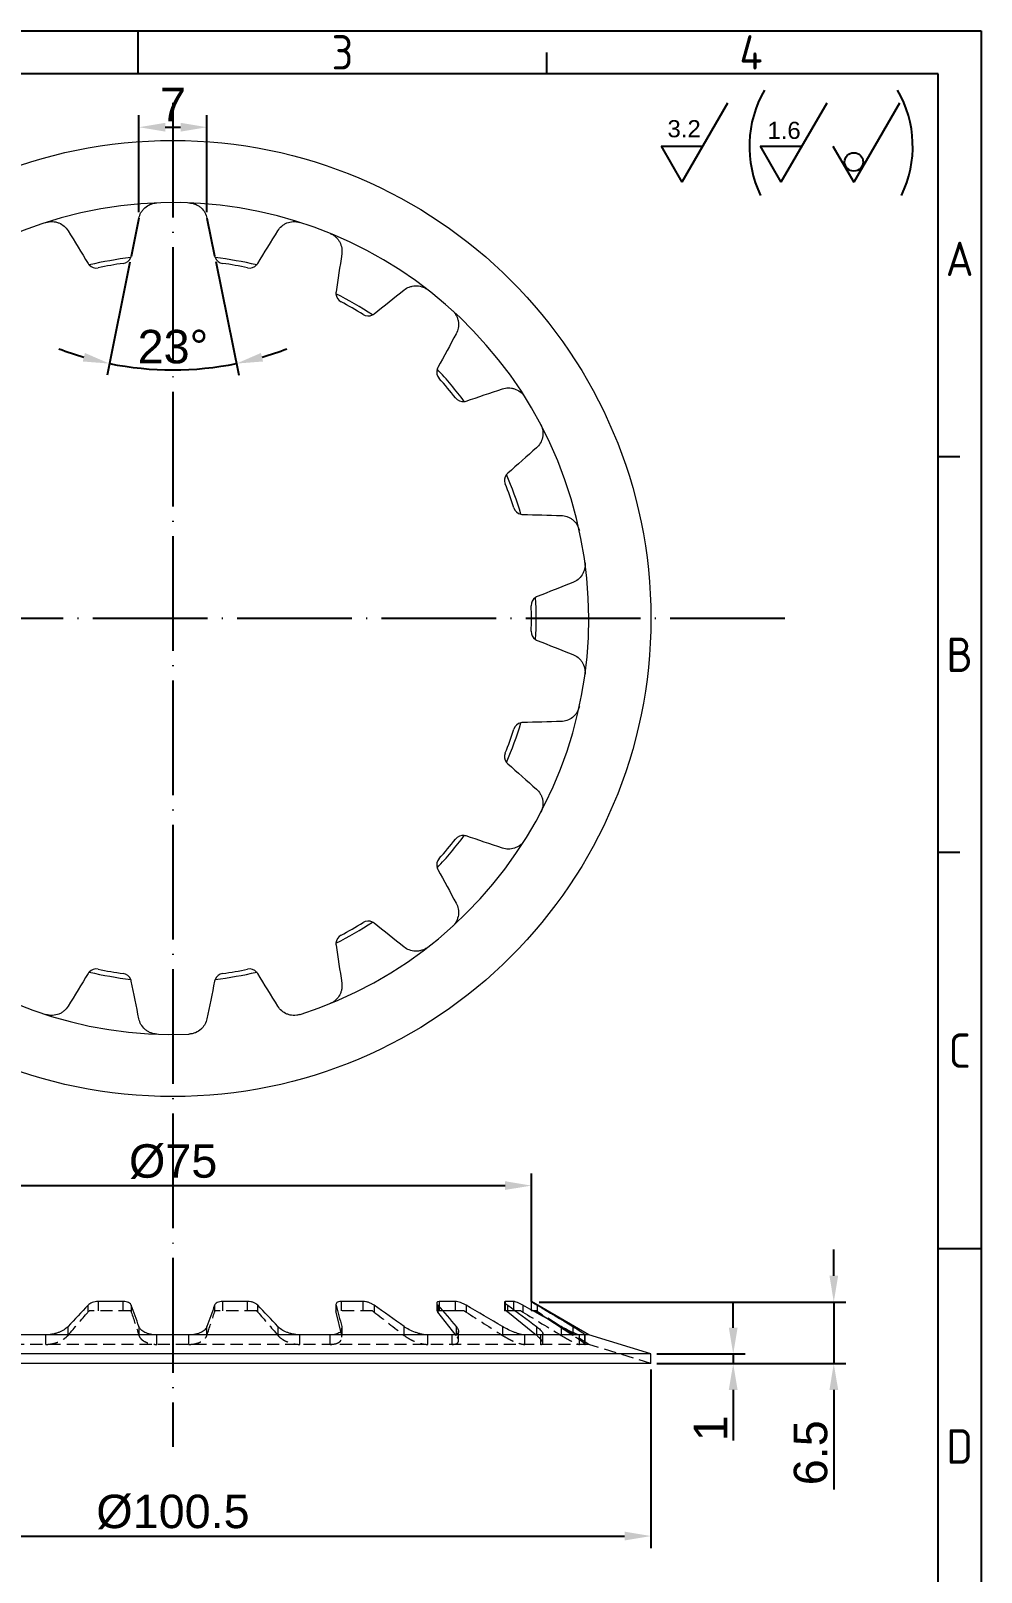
# Model space of a CAD drawing. Header units: millimetres. Extents: x 4510 to 4691, y 1198 to 1451.
# Drawn here: x 4591.9 to 4691.3, y 1289.6 to 1450.8 of the extents above; entities that cross this region are included whole.
import ezdxf
from ezdxf.enums import TextEntityAlignment as Align

# ---------------------------------------------------------------- set-up
doc = ezdxf.new("R2010")
doc.units = ezdxf.units.MM
doc.linetypes.add('ACAD_ISO04W100', pattern=[30, 24, -3, 0, -3])
doc.linetypes.add('HIDDEN', pattern=[1.905, 1.27, -0.635])
doc.layers.add('AM_4', color=1, linetype='ACAD_ISO04W100', lineweight=25)
doc.layers.add('AM_5', color=3, linetype='Continuous', lineweight=25)
doc.styles.add('ACISOTS', font='isocp.shx', dxfattribs={"height": 1})
doc.styles.get("Standard").update_dxf_attribs({"font": 'arial.ttf'})
doc.dimstyles.new('ISO-25', dxfattribs={"dimtxt": 3.5, "dimasz": 2.75, "dimexe": 1.25, "dimexo": 0.625, "dimtad": 1, "dimtxsty": 'Standard', "dimcen": 2.5, "dimadec": 0, "dimazin": 0, "dimtfac": 1, "dimtmove": 0, "dimatfit": 3, "dimfxl": 1, "dimarcsym": 0})

# ---------------------------------------------------------------- blocks, each defined once
blk = doc.blocks.new('*D34')
at = {"layer": 'AM_5', "color": 0, "lineweight": -2, "ltscale": 0.25, "transparency": 16777216}
for p, q in [((4556.78, 1310.8), (4556.78, 1292.13)), ((4656.78, 1310.8), (4656.78, 1292.13)), ((4559.53, 1293.38), (4654.03, 1293.38))]:
    blk.add_line(p, q, dxfattribs=at)
at = {"layer": 'AM_5', "color": 0, "ltscale": 0.25, "transparency": 16777216}
for points in [[(4559.53, 1293.84), (4559.53, 1292.92), (4556.78, 1293.38)], [(4654.03, 1293.84), (4654.03, 1292.92), (4656.78, 1293.38)]]:
    blk.add_solid(points, dxfattribs=at)
at = {"layer": 'Defpoints', "color": 0, "ltscale": 0.25, "transparency": 16777216}
for p in [(4556.78, 1311.42), (4656.78, 1311.42), (4656.78, 1293.38)]:
    blk.add_point(p, dxfattribs=at)
at = {"layer": 'AM_5', "color": 0, "ltscale": 0.25, "transparency": 16777216, "insert": (4606.78, 1295.89), "char_height": 3.5, "attachment_point": 5}
blk.add_mtext('%%c100.5', dxfattribs=at)
blk = doc.blocks.new('*D35')
at = {"layer": 'AM_5', "color": 0, "lineweight": -2, "ltscale": 0.25, "transparency": 16777216}
for p, q in [((4569.33, 1317.92), (4569.33, 1331.28)), ((4572.08, 1330.03), (4641.53, 1330.03)), ((4644.28, 1317.92), (4644.28, 1331.28))]:
    blk.add_line(p, q, dxfattribs=at)
at = {"layer": 'AM_5', "color": 0, "ltscale": 0.25, "transparency": 16777216}
for points in [[(4572.08, 1330.49), (4572.08, 1329.58), (4569.33, 1330.03)], [(4641.53, 1330.49), (4641.53, 1329.58), (4644.28, 1330.03)]]:
    blk.add_solid(points, dxfattribs=at)
at = {"layer": 'Defpoints', "color": 0, "ltscale": 0.25, "transparency": 16777216}
for p in [(4644.28, 1330.03), (4569.33, 1317.3), (4644.28, 1317.3)]:
    blk.add_point(p, dxfattribs=at)
at = {"layer": 'AM_5', "color": 0, "ltscale": 0.25, "transparency": 16777216, "insert": (4606.8, 1332.54), "char_height": 3.5, "attachment_point": 5}
blk.add_mtext('%%c75', dxfattribs=at)
blk = doc.blocks.new('*D36')
at = {"layer": 'AM_5', "color": 0, "lineweight": -2, "ltscale": 0.25, "transparency": 16777216}
for p, q in [((4665.39, 1315.17), (4665.39, 1317.92)), ((4657.4, 1312.42), (4666.64, 1312.42)), ((4665.39, 1312.42), (4665.39, 1311.42)), ((4657.4, 1311.42), (4666.64, 1311.42)), ((4665.39, 1308.67), (4665.39, 1303.38))]:
    blk.add_line(p, q, dxfattribs=at)
at = {"layer": 'AM_5', "color": 0, "ltscale": 0.25, "transparency": 16777216}
for points in [[(4664.93, 1315.17), (4665.85, 1315.17), (4665.39, 1312.42)], [(4664.93, 1308.67), (4665.85, 1308.67), (4665.39, 1311.42)]]:
    blk.add_solid(points, dxfattribs=at)
at = {"layer": 'Defpoints', "color": 0, "ltscale": 0.25, "transparency": 16777216}
for p in [(4656.78, 1312.42), (4656.78, 1311.42), (4665.39, 1311.42)]:
    blk.add_point(p, dxfattribs=at)
at = {"layer": 'AM_5', "color": 0, "ltscale": 0.25, "transparency": 16777216, "insert": (4663.01, 1304.65), "char_height": 3.5, "attachment_point": 5, "rotation": 90}
blk.add_mtext('1', dxfattribs=at)
blk = doc.blocks.new('*D37')
at = {"layer": 'AM_5', "color": 0, "lineweight": -2, "ltscale": 0.25, "transparency": 16777216}
for p, q in [((4675.91, 1320.6), (4675.91, 1323.35)), ((4645.08, 1317.85), (4677.16, 1317.85)), ((4675.91, 1317.85), (4675.91, 1311.42)), ((4658.03, 1311.42), (4677.16, 1311.42)), ((4675.91, 1308.67), (4675.91, 1298.26))]:
    blk.add_line(p, q, dxfattribs=at)
at = {"layer": 'AM_5', "color": 0, "ltscale": 0.25, "transparency": 16777216}
for points in [[(4675.46, 1320.6), (4676.37, 1320.6), (4675.91, 1317.85)], [(4675.46, 1308.67), (4676.37, 1308.67), (4675.91, 1311.42)]]:
    blk.add_solid(points, dxfattribs=at)
at = {"layer": 'Defpoints', "color": 0, "ltscale": 0.25, "transparency": 16777216}
for p in [(4644.45, 1317.85), (4657.4, 1311.42), (4675.91, 1311.42)]:
    blk.add_point(p, dxfattribs=at)
at = {"layer": 'AM_5', "color": 0, "ltscale": 0.25, "transparency": 16777216, "insert": (4673.5, 1302.09), "char_height": 3.5, "attachment_point": 5, "rotation": 90}
blk.add_mtext('6.5', dxfattribs=at)
blk = doc.blocks.new('*D39')
at = {"layer": 'AM_5', "color": 0, "lineweight": -2, "ltscale": 0.25, "transparency": 16777216}
for p, q in [((4611.26, 1426.66), (4613.67, 1414.78)), ((4602.28, 1426.59), (4599.88, 1414.78))]:
    blk.add_line(p, q, dxfattribs=at)
for start, end in [(249.0646, 253.7873), (286.2127, 290.9354), (258.5099, 281.4901)]:
    blk.add_arc((4606.78, 1448.71), 33.37, start, end, dxfattribs=at)
at = {"layer": 'AM_5', "color": 0, "ltscale": 0.25, "transparency": 16777216}
for points in [[(4597.57, 1417.11), (4597.35, 1416.22), (4600.13, 1416)], [(4616.2, 1416.22), (4615.98, 1417.11), (4613.42, 1416)]]:
    blk.add_solid(points, dxfattribs=at)
at = {"layer": 'Defpoints', "color": 0, "ltscale": 0.25, "transparency": 16777216}
for p in [(4603.22, 1431.21), (4610.33, 1431.21), (4602.4, 1427.21), (4611.13, 1427.27), (4604.55, 1415.41)]:
    blk.add_point(p, dxfattribs=at)
at = {"layer": 'AM_5', "color": 0, "ltscale": 0.25, "transparency": 16777216, "insert": (4606.78, 1417.75), "char_height": 3.5, "attachment_point": 5}
blk.add_mtext('23°', dxfattribs=at)
blk = doc.blocks.new('*D40')
at = {"layer": 'AM_5', "color": 0, "lineweight": -2, "ltscale": 0.25, "transparency": 16777216}
for p, q in [((4603.22, 1431.83), (4603.22, 1441.97)), ((4610.33, 1431.83), (4610.33, 1441.97)), ((4605.97, 1440.72), (4607.58, 1440.72))]:
    blk.add_line(p, q, dxfattribs=at)
at = {"layer": 'AM_5', "color": 0, "ltscale": 0.25, "transparency": 16777216}
for points in [[(4605.97, 1441.18), (4605.97, 1440.26), (4603.22, 1440.72)], [(4607.58, 1441.18), (4607.58, 1440.26), (4610.33, 1440.72)]]:
    blk.add_solid(points, dxfattribs=at)
at = {"layer": 'Defpoints', "color": 0, "ltscale": 0.25, "transparency": 16777216}
for p in [(4610.33, 1440.72), (4603.22, 1431.21), (4610.33, 1431.21)]:
    blk.add_point(p, dxfattribs=at)
at = {"layer": 'AM_5', "color": 0, "ltscale": 0.25, "transparency": 16777216, "insert": (4606.78, 1443.09), "char_height": 3.5, "attachment_point": 5}
blk.add_mtext('7', dxfattribs=at)

msp = doc.modelspace()

# ---------------------------------------------------------------- linework, layer by layer
at = {"color": 135, "lineweight": 25}
for p, q in [((4510.431, 1450.801), (4691.331, 1450.801)), ((4603.131, 1446.301), (4603.131, 1450.801)), ((4691.331, 1450.801), (4691.331, 1197.901)), ((4645.881, 1446.301), (4645.881, 1448.551)), ((4689.081, 1406.251), (4686.831, 1406.251)), ((4689.081, 1364.851), (4686.831, 1364.851)), ((4686.831, 1323.451), (4691.331, 1323.451))]:
    msp.add_line(p, q, dxfattribs=at)
for p, q in [((4686.831, 1446.301), (4527.531, 1446.301)), ((4686.831, 1202.401), (4686.831, 1446.301))]:
    msp.add_line(p, q)
at = {"ltscale": 0.25}
for p, q in [((4603.218, 1431.208), (4602.405, 1427.206)), ((4610.333, 1431.208), (4611.133, 1427.27))]:
    msp.add_line(p, q, dxfattribs=at)
at = {"color": 7, "linetype": 'HIDDEN', "lineweight": 0}
for p, q in [((4597.898, 1316.811), (4597.898, 1317.528)), ((4598.959, 1317.924), (4598.959, 1316.924)), ((4601.577, 1316.924), (4601.577, 1317.924)), ((4602.418, 1317.528), (4602.418, 1316.811)), ((4611.133, 1317.528), (4611.133, 1316.811)), ((4611.975, 1317.924), (4611.975, 1316.924)), ((4614.592, 1316.924), (4614.592, 1317.924)), ((4615.653, 1316.811), (4615.653, 1317.528)), ((4623.843, 1317.528), (4623.848, 1317.604)), ((4624.363, 1317.924), (4624.363, 1316.924)), ((4626.665, 1316.924), (4626.665, 1317.924)), ((4627.818, 1317.528), (4627.818, 1316.811)), ((4634.63, 1317.924), (4634.63, 1316.924)), ((4636.338, 1316.924), (4636.338, 1317.924)), ((4637.444, 1317.528), (4637.444, 1316.811)), ((4641.537, 1317.924), (4641.537, 1316.924)), ((4642.446, 1316.924), (4642.446, 1317.924)), ((4643.372, 1317.528), (4643.372, 1316.811)), ((4644.252, 1317.924), (4644.252, 1316.924)), ((4644.276, 1316.924), (4644.276, 1317.924)), ((4602.361, 1316.924), (4598.016, 1316.924)), ((4615.536, 1316.924), (4611.191, 1316.924)), ((4627.654, 1316.924), (4623.833, 1316.924)), ((4650.276, 1313.424), (4644.776, 1316.924)), ((4593.482, 1313.424), (4593.482, 1314.424)), ((4595.799, 1314.367), (4595.799, 1315.288)), ((4603.218, 1315.288), (4603.218, 1314.367)), ((4605.101, 1313.424), (4605.101, 1314.424)), ((4608.45, 1313.424), (4608.45, 1314.424)), ((4610.333, 1314.367), (4610.333, 1315.288)), ((4617.753, 1315.288), (4617.753, 1314.367)), ((4620.069, 1313.424), (4620.069, 1314.424)), ((4623.216, 1313.424), (4623.216, 1314.424)), ((4624.46, 1314.192), (4624.46, 1315.134)), ((4630.963, 1314.367), (4630.963, 1315.288)), ((4633.434, 1313.424), (4633.434, 1314.424)), ((4635.999, 1313.424), (4635.999, 1314.424)), ((4636.655, 1313.831), (4636.655, 1314.806)), ((4641.255, 1315.288), (4641.255, 1314.367)), ((4643.583, 1313.424), (4643.583, 1314.424)), ((4645.257, 1313.424), (4645.257, 1314.424)), ((4645.488, 1313.575), (4645.488, 1314.566)), ((4647.389, 1315.288), (4647.389, 1314.367)), ((4649.292, 1313.424), (4649.292, 1314.424)), ((4649.874, 1313.424), (4649.874, 1314.424)), ((4649.892, 1313.424), (4649.892, 1314.447)), ((4650.276, 1313.424), (4563.276, 1313.424)), ((4656.776, 1311.424), (4650.276, 1313.424))]:
    msp.add_line(p, q, dxfattribs=at)
at = {"color": 7, "linetype": 'Continuous', "lineweight": 15}
for p, q in [((4601.577, 1317.924), (4598.959, 1317.924)), ((4614.592, 1317.924), (4611.975, 1317.924)), ((4623.832, 1317.604), (4623.832, 1316.897)), ((4623.843, 1316.811), (4623.843, 1317.528)), ((4626.665, 1317.924), (4624.363, 1317.924)), ((4634.373, 1317.766), (4634.373, 1316.924)), ((4634.494, 1317.528), (4634.494, 1316.811)), ((4636.338, 1317.924), (4634.63, 1317.924)), ((4641.464, 1317.876), (4641.464, 1316.924)), ((4642.446, 1317.924), (4641.537, 1317.924)), ((4641.802, 1316.811), (4641.802, 1317.528)), ((4644.251, 1317.924), (4644.251, 1316.924)), ((4644.276, 1317.924), (4644.252, 1317.924)), ((4650.276, 1314.424), (4644.276, 1317.924)), ((4644.885, 1317.528), (4644.885, 1316.811)), ((4623.843, 1316.811), (4623.833, 1316.924)), ((4624.438, 1314.367), (4623.843, 1316.811)), ((4637.254, 1316.924), (4634.373, 1316.924)), ((4636.412, 1314.367), (4634.494, 1316.811)), ((4643.178, 1316.924), (4641.464, 1316.924)), ((4644.813, 1314.367), (4641.802, 1316.811)), ((4644.776, 1316.924), (4644.251, 1316.924)), ((4648.625, 1314.367), (4644.885, 1316.811)), ((4650.276, 1314.424), (4563.276, 1314.424)), ((4656.776, 1312.424), (4650.276, 1314.424)), ((4656.776, 1312.424), (4556.776, 1312.424)), ((4656.776, 1311.424), (4656.776, 1312.424)), ((4656.776, 1311.424), (4556.776, 1311.424))]:
    msp.add_line(p, q, dxfattribs=at)
at = {"color": 8, "linetype": 'Continuous', "lineweight": 15}
for p, q in [((4624.438, 1315.288), (4624.438, 1314.367)), ((4636.412, 1315.288), (4636.412, 1314.367)), ((4644.813, 1315.288), (4644.813, 1314.367)), ((4648.625, 1315.288), (4648.625, 1314.367))]:
    msp.add_line(p, q, dxfattribs=at)
at = {"color": 7, "linetype": 'Continuous', "lineweight": 15}
msp.add_circle((4606.776, 1389.341), 50, dxfattribs=at)
for centre, radius, start, end in [((4606.776, 1389.341), 43.5, 287.79436, 272.20564), ((4606.776, 1389.341), 38, 96.67191, 103.32809), ((4601.438, 1427.469), 1, 277.96921, 337.32268), ((4606.776, 1389.341), 38, 76.67191, 83.32809), ((4612.113, 1427.469), 1, 202.67732, 262.03079), ((4598.751, 1426.995), 1, 222.67732, 282.03079), ((4606.776, 1389.341), 37.5, 97.96921, 102.03079), ((4606.776, 1389.341), 37.5, 77.96921, 82.03079), ((4614.8, 1426.995), 1, 257.96921, 317.32268), ((4606.776, 1389.341), 38, 56.67191, 63.32809), ((4624.832, 1423.344), 1, 182.67732, 242.03079), ((4606.776, 1389.341), 37.5, 57.96921, 62.03079), ((4627.195, 1421.979), 1, 237.96921, 297.32268), ((4635.373, 1415.117), 1, 162.67732, 222.03079), ((4606.776, 1389.341), 38, 36.67191, 43.32809), ((4606.776, 1389.341), 37.5, 37.96921, 42.03079), ((4637.127, 1413.027), 1, 217.96921, 277.32268), ((4642.464, 1403.782), 1, 142.67732, 202.03079), ((4606.776, 1389.341), 38, 16.67191, 23.32809), ((4606.776, 1389.341), 37.5, 17.96921, 22.03079), ((4643.398, 1401.218), 1, 197.96921, 257.32268), ((4645.251, 1390.705), 1, 122.67732, 182.03079), ((4606.776, 1389.341), 38, 356.67191, 3.32809), ((4606.776, 1389.341), 37.5, 357.96921, 2.03079), ((4645.251, 1387.976), 1, 177.96921, 237.32268), ((4606.776, 1389.341), 38, 336.67191, 343.32809), ((4643.398, 1377.463), 1, 102.67732, 162.03079), ((4606.776, 1389.341), 37.5, 337.96921, 342.03079), ((4642.464, 1374.899), 1, 157.96921, 217.32268), ((4606.776, 1389.341), 38, 316.67191, 323.32809), ((4606.776, 1389.341), 37.5, 317.96921, 322.03079), ((4637.127, 1365.654), 1, 82.67732, 142.03079), ((4635.373, 1363.564), 1, 137.96921, 197.32268), ((4606.776, 1389.341), 38, 296.67191, 303.32809), ((4606.776, 1389.341), 37.5, 297.96921, 302.03079), ((4627.195, 1356.702), 1, 62.67732, 122.03079), ((4624.832, 1355.337), 1, 117.96921, 177.32268), ((4598.751, 1351.686), 1, 77.96921, 137.32268), ((4606.776, 1389.341), 37.5, 257.96921, 262.03079), ((4606.776, 1389.341), 37.5, 277.96921, 282.03079), ((4614.8, 1351.686), 1, 42.67732, 102.03079), ((4606.776, 1389.341), 38, 256.67191, 263.32809), ((4601.438, 1351.212), 1, 22.67732, 82.03079), ((4606.776, 1389.341), 38, 276.67191, 283.32809), ((4612.113, 1351.212), 1, 97.96921, 157.32268)]:
    msp.add_arc(centre, radius, start, end, dxfattribs=at)
for points, knots in [([(4603.218, 1431.208), (4603.259, 1431.409), (4603.33, 1431.602), (4603.485, 1431.879), (4603.545, 1431.968), (4603.678, 1432.137), (4603.752, 1432.216), (4603.997, 1432.438), (4604.193, 1432.566), (4604.516, 1432.701), (4604.63, 1432.737), (4604.862, 1432.788), (4604.981, 1432.804), (4605.101, 1432.808)], [0, 0, 0, 0, 0.25, 0.25, 0.375, 0.375, 0.5, 0.5, 0.75, 0.75, 0.875, 0.875, 1, 1, 1, 1]), ([(4608.45, 1432.808), (4608.57, 1432.804), (4608.688, 1432.788), (4608.918, 1432.738), (4609.032, 1432.702), (4609.248, 1432.612), (4609.349, 1432.559), (4609.542, 1432.437), (4609.632, 1432.367), (4609.879, 1432.144), (4610.014, 1431.972), (4610.22, 1431.605), (4610.292, 1431.409), (4610.333, 1431.208)], [0, 0, 0, 0, 0.125, 0.125, 0.25, 0.25, 0.375, 0.375, 0.5, 0.5, 0.75, 0.75, 1, 1, 1, 1]), ([(4593.482, 1430.76), (4593.597, 1430.796), (4593.712, 1430.822), (4593.946, 1430.853), (4594.066, 1430.858), (4594.299, 1430.848), (4594.413, 1430.833), (4594.635, 1430.784), (4594.744, 1430.75), (4595.052, 1430.624), (4595.238, 1430.508), (4595.557, 1430.234), (4595.692, 1430.075), (4595.799, 1429.9)], [0, 0, 0, 0, 0.125, 0.125, 0.25, 0.25, 0.375, 0.375, 0.5, 0.5, 0.75, 0.75, 1, 1, 1, 1]), ([(4617.753, 1429.9), (4617.86, 1430.075), (4617.992, 1430.232), (4618.232, 1430.439), (4618.319, 1430.503), (4618.502, 1430.615), (4618.599, 1430.665), (4618.905, 1430.79), (4619.132, 1430.842), (4619.482, 1430.858), (4619.602, 1430.854), (4619.838, 1430.822), (4619.954, 1430.796), (4620.069, 1430.76)], [0, 0, 0, 0, 0.25, 0.25, 0.375, 0.375, 0.5, 0.5, 0.75, 0.75, 0.875, 0.875, 1, 1, 1, 1]), ([(4623.216, 1429.614), (4623.327, 1429.569), (4623.432, 1429.514), (4623.632, 1429.388), (4623.726, 1429.315), (4623.898, 1429.157), (4623.976, 1429.072), (4624.115, 1428.891), (4624.176, 1428.795), (4624.331, 1428.502), (4624.4, 1428.293), (4624.467, 1427.878), (4624.468, 1427.669), (4624.438, 1427.467)], [0, 0, 0, 0, 0.125, 0.125, 0.25, 0.25, 0.375, 0.375, 0.5, 0.5, 0.75, 0.75, 1, 1, 1, 1]), ([(4630.963, 1423.7), (4631.123, 1423.827), (4631.301, 1423.93), (4631.597, 1424.042), (4631.701, 1424.072), (4631.912, 1424.115), (4632.019, 1424.129), (4632.35, 1424.142), (4632.582, 1424.113), (4632.916, 1424.009), (4633.027, 1423.963), (4633.238, 1423.853), (4633.338, 1423.789), (4633.434, 1423.715)], [0, 0, 0, 0, 0.25, 0.25, 0.375, 0.375, 0.5, 0.5, 0.75, 0.75, 0.875, 0.875, 1, 1, 1, 1]), ([(4635.999, 1421.563), (4636.088, 1421.482), (4636.168, 1421.394), (4636.312, 1421.207), (4636.376, 1421.107), (4636.484, 1420.899), (4636.527, 1420.793), (4636.596, 1420.576), (4636.621, 1420.465), (4636.666, 1420.136), (4636.659, 1419.916), (4636.581, 1419.503), (4636.51, 1419.307), (4636.412, 1419.127)], [0, 0, 0, 0, 0.125, 0.125, 0.25, 0.25, 0.375, 0.375, 0.5, 0.5, 0.75, 0.75, 1, 1, 1, 1]), ([(4641.255, 1413.355), (4641.45, 1413.42), (4641.652, 1413.455), (4641.969, 1413.46), (4642.077, 1413.453), (4642.29, 1413.421), (4642.395, 1413.397), (4642.71, 1413.296), (4642.918, 1413.19), (4643.197, 1412.978), (4643.285, 1412.897), (4643.446, 1412.721), (4643.518, 1412.627), (4643.583, 1412.524)], [0, 0, 0, 0, 0.25, 0.25, 0.375, 0.375, 0.5, 0.5, 0.75, 0.75, 0.875, 0.875, 1, 1, 1, 1]), ([(4645.257, 1409.625), (4645.313, 1409.518), (4645.359, 1409.409), (4645.43, 1409.184), (4645.456, 1409.067), (4645.486, 1408.835), (4645.491, 1408.721), (4645.481, 1408.493), (4645.466, 1408.38), (4645.396, 1408.055), (4645.314, 1407.851), (4645.1, 1407.49), (4644.966, 1407.33), (4644.813, 1407.194)], [0, 0, 0, 0, 0.125, 0.125, 0.25, 0.25, 0.375, 0.375, 0.5, 0.5, 0.75, 0.75, 1, 1, 1, 1]), ([(4647.389, 1400.114), (4647.595, 1400.109), (4647.797, 1400.072), (4648.096, 1399.968), (4648.195, 1399.925), (4648.384, 1399.822), (4648.475, 1399.763), (4648.736, 1399.561), (4648.896, 1399.39), (4649.084, 1399.095), (4649.14, 1398.989), (4649.231, 1398.769), (4649.267, 1398.655), (4649.292, 1398.537)], [0, 0, 0, 0, 0.25, 0.25, 0.375, 0.375, 0.5, 0.5, 0.75, 0.75, 0.875, 0.875, 1, 1, 1, 1]), ([(4649.874, 1395.24), (4649.89, 1395.121), (4649.895, 1395.002), (4649.885, 1394.766), (4649.87, 1394.648), (4649.819, 1394.42), (4649.784, 1394.311), (4649.697, 1394.1), (4649.645, 1393.999), (4649.468, 1393.717), (4649.321, 1393.554), (4648.996, 1393.288), (4648.815, 1393.183), (4648.625, 1393.108)], [0, 0, 0, 0, 0.125, 0.125, 0.25, 0.25, 0.375, 0.375, 0.5, 0.5, 0.75, 0.75, 1, 1, 1, 1]), ([(4648.625, 1385.573), (4648.816, 1385.498), (4648.994, 1385.395), (4649.239, 1385.195), (4649.317, 1385.12), (4649.46, 1384.959), (4649.525, 1384.873), (4649.701, 1384.593), (4649.792, 1384.378), (4649.869, 1384.037), (4649.885, 1383.917), (4649.895, 1383.68), (4649.89, 1383.561), (4649.874, 1383.441)], [0, 0, 0, 0, 0.25, 0.25, 0.375, 0.375, 0.5, 0.5, 0.75, 0.75, 0.875, 0.875, 1, 1, 1, 1]), ([(4649.292, 1380.144), (4649.267, 1380.026), (4649.231, 1379.913), (4649.141, 1379.695), (4649.086, 1379.589), (4648.96, 1379.392), (4648.89, 1379.301), (4648.736, 1379.133), (4648.652, 1379.056), (4648.39, 1378.852), (4648.196, 1378.748), (4647.8, 1378.61), (4647.594, 1378.573), (4647.389, 1378.567)], [0, 0, 0, 0, 0.125, 0.125, 0.25, 0.25, 0.375, 0.375, 0.5, 0.5, 0.75, 0.75, 1, 1, 1, 1]), ([(4644.813, 1371.487), (4644.966, 1371.351), (4645.098, 1371.194), (4645.26, 1370.922), (4645.308, 1370.825), (4645.387, 1370.625), (4645.419, 1370.521), (4645.489, 1370.198), (4645.501, 1369.965), (4645.456, 1369.618), (4645.431, 1369.5), (4645.359, 1369.274), (4645.313, 1369.163), (4645.257, 1369.057)], [0, 0, 0, 0, 0.25, 0.25, 0.375, 0.375, 0.5, 0.5, 0.75, 0.75, 0.875, 0.875, 1, 1, 1, 1]), ([(4643.583, 1366.157), (4643.518, 1366.055), (4643.446, 1365.961), (4643.287, 1365.787), (4643.199, 1365.706), (4643.014, 1365.564), (4642.917, 1365.502), (4642.715, 1365.397), (4642.609, 1365.353), (4642.293, 1365.251), (4642.076, 1365.22), (4641.656, 1365.225), (4641.45, 1365.261), (4641.255, 1365.326)], [0, 0, 0, 0, 0.125, 0.125, 0.25, 0.25, 0.375, 0.375, 0.5, 0.5, 0.75, 0.75, 1, 1, 1, 1]), ([(4636.412, 1359.555), (4636.51, 1359.374), (4636.58, 1359.181), (4636.639, 1358.87), (4636.651, 1358.762), (4636.657, 1358.548), (4636.652, 1358.439), (4636.607, 1358.112), (4636.539, 1357.888), (4636.378, 1357.577), (4636.314, 1357.476), (4636.169, 1357.287), (4636.088, 1357.2), (4635.999, 1357.118)], [0, 0, 0, 0, 0.25, 0.25, 0.375, 0.375, 0.5, 0.5, 0.75, 0.75, 0.875, 0.875, 1, 1, 1, 1]), ([(4633.434, 1354.966), (4633.338, 1354.892), (4633.238, 1354.829), (4633.029, 1354.719), (4632.919, 1354.674), (4632.696, 1354.604), (4632.584, 1354.579), (4632.358, 1354.549), (4632.244, 1354.544), (4631.912, 1354.556), (4631.697, 1354.602), (4631.304, 1354.75), (4631.123, 1354.854), (4630.963, 1354.982)], [0, 0, 0, 0, 0.125, 0.125, 0.25, 0.25, 0.375, 0.375, 0.5, 0.5, 0.75, 0.75, 1, 1, 1, 1]), ([(4624.438, 1351.214), (4624.468, 1351.012), (4624.468, 1350.806), (4624.417, 1350.494), (4624.391, 1350.388), (4624.323, 1350.184), (4624.281, 1350.085), (4624.127, 1349.792), (4623.986, 1349.606), (4623.729, 1349.368), (4623.634, 1349.295), (4623.433, 1349.167), (4623.327, 1349.112), (4623.216, 1349.067)], [0, 0, 0, 0, 0.25, 0.25, 0.375, 0.375, 0.5, 0.5, 0.75, 0.75, 0.875, 0.875, 1, 1, 1, 1]), ([(4595.799, 1348.781), (4595.691, 1348.606), (4595.559, 1348.449), (4595.319, 1348.242), (4595.232, 1348.178), (4595.049, 1348.066), (4594.952, 1348.017), (4594.646, 1347.891), (4594.419, 1347.839), (4594.069, 1347.823), (4593.949, 1347.828), (4593.713, 1347.859), (4593.597, 1347.885), (4593.482, 1347.922)], [0, 0, 0, 0, 0.25, 0.25, 0.375, 0.375, 0.5, 0.5, 0.75, 0.75, 0.875, 0.875, 1, 1, 1, 1]), ([(4620.069, 1347.922), (4619.955, 1347.885), (4619.839, 1347.859), (4619.605, 1347.828), (4619.486, 1347.823), (4619.252, 1347.833), (4619.138, 1347.848), (4618.916, 1347.897), (4618.807, 1347.932), (4618.499, 1348.057), (4618.313, 1348.173), (4617.994, 1348.447), (4617.86, 1348.607), (4617.753, 1348.781)], [0, 0, 0, 0, 0.125, 0.125, 0.25, 0.25, 0.375, 0.375, 0.5, 0.5, 0.75, 0.75, 1, 1, 1, 1]), ([(4605.101, 1345.873), (4604.981, 1345.877), (4604.863, 1345.893), (4604.633, 1345.943), (4604.519, 1345.979), (4604.303, 1346.069), (4604.202, 1346.122), (4604.009, 1346.245), (4603.919, 1346.314), (4603.672, 1346.537), (4603.537, 1346.71), (4603.331, 1347.076), (4603.259, 1347.272), (4603.218, 1347.473)], [0, 0, 0, 0, 0.125, 0.125, 0.25, 0.25, 0.375, 0.375, 0.5, 0.5, 0.75, 0.75, 1, 1, 1, 1]), ([(4610.333, 1347.473), (4610.292, 1347.272), (4610.221, 1347.079), (4610.067, 1346.803), (4610.006, 1346.713), (4609.873, 1346.544), (4609.799, 1346.465), (4609.554, 1346.243), (4609.358, 1346.115), (4609.035, 1345.981), (4608.921, 1345.944), (4608.689, 1345.893), (4608.57, 1345.877), (4608.45, 1345.873)], [0, 0, 0, 0, 0.25, 0.25, 0.375, 0.375, 0.5, 0.5, 0.75, 0.75, 0.875, 0.875, 1, 1, 1, 1]), ([(4598.959, 1317.924), (4598.744, 1317.924), (4598.521, 1317.879), (4598.24, 1317.769), (4598.156, 1317.726), (4598.009, 1317.632), (4597.948, 1317.582), (4597.898, 1317.528)], [0, 0, 0, 0, 0.5, 0.5, 0.75, 0.75, 1, 1, 1, 1]), ([(4602.418, 1317.528), (4602.399, 1317.582), (4602.366, 1317.632), (4602.274, 1317.726), (4602.214, 1317.769), (4602.069, 1317.842), (4601.982, 1317.872), (4601.792, 1317.913), (4601.686, 1317.924), (4601.577, 1317.924)], [0, 0, 0, 0, 0.25, 0.25, 0.5, 0.5, 0.75, 0.75, 1, 1, 1, 1]), ([(4611.975, 1317.924), (4611.757, 1317.924), (4611.557, 1317.879), (4611.337, 1317.769), (4611.277, 1317.726), (4611.185, 1317.632), (4611.152, 1317.582), (4611.133, 1317.528)], [0, 0, 0, 0, 0.5, 0.5, 0.75, 0.75, 1, 1, 1, 1]), ([(4615.653, 1317.528), (4615.603, 1317.582), (4615.542, 1317.632), (4615.395, 1317.726), (4615.311, 1317.769), (4615.126, 1317.842), (4615.022, 1317.872), (4614.811, 1317.913), (4614.7, 1317.924), (4614.592, 1317.924)], [0, 0, 0, 0, 0.25, 0.25, 0.5, 0.5, 0.75, 0.75, 1, 1, 1, 1]), ([(4624.363, 1317.924), (4624.168, 1317.924), (4624.016, 1317.879), (4623.884, 1317.769), (4623.856, 1317.726), (4623.828, 1317.632), (4623.829, 1317.582), (4623.843, 1317.528)], [0, 0, 0, 0, 0.5, 0.5, 0.75, 0.75, 1, 1, 1, 1]), ([(4627.818, 1317.528), (4627.742, 1317.582), (4627.66, 1317.632), (4627.477, 1317.726), (4627.378, 1317.769), (4627.175, 1317.842), (4627.068, 1317.872), (4626.861, 1317.913), (4626.758, 1317.924), (4626.665, 1317.924)], [0, 0, 0, 0, 0.25, 0.25, 0.5, 0.5, 0.75, 0.75, 1, 1, 1, 1]), ([(4634.63, 1317.924), (4634.483, 1317.924), (4634.396, 1317.879), (4634.368, 1317.769), (4634.374, 1317.726), (4634.415, 1317.632), (4634.448, 1317.582), (4634.494, 1317.528)], [0, 0, 0, 0, 0.5, 0.5, 0.75, 0.75, 1, 1, 1, 1]), ([(4637.444, 1317.528), (4637.353, 1317.582), (4637.258, 1317.632), (4637.062, 1317.726), (4636.961, 1317.769), (4636.764, 1317.842), (4636.666, 1317.872), (4636.488, 1317.913), (4636.406, 1317.924), (4636.338, 1317.924)], [0, 0, 0, 0, 0.25, 0.25, 0.5, 0.5, 0.75, 0.75, 1, 1, 1, 1]), ([(4641.537, 1317.924), (4641.455, 1317.924), (4641.445, 1317.879), (4641.523, 1317.769), (4641.564, 1317.726), (4641.668, 1317.632), (4641.73, 1317.582), (4641.802, 1317.528)], [0, 0, 0, 0, 0.5, 0.5, 0.75, 0.75, 1, 1, 1, 1]), ([(4643.372, 1317.528), (4643.276, 1317.582), (4643.181, 1317.632), (4642.994, 1317.726), (4642.903, 1317.769), (4642.737, 1317.842), (4642.659, 1317.872), (4642.532, 1317.913), (4642.48, 1317.924), (4642.446, 1317.924)], [0, 0, 0, 0, 0.25, 0.25, 0.5, 0.5, 0.75, 0.75, 1, 1, 1, 1]), ([(4644.252, 1317.924), (4644.244, 1317.924), (4644.312, 1317.879), (4644.487, 1317.769), (4644.557, 1317.726), (4644.712, 1317.632), (4644.796, 1317.582), (4644.885, 1317.528)], [0, 0, 0, 0, 0.5, 0.5, 0.75, 0.75, 1, 1, 1, 1]), ([(4595.799, 1315.288), (4595.69, 1315.172), (4595.556, 1315.062), (4595.313, 1314.908), (4595.225, 1314.858), (4595.041, 1314.766), (4594.944, 1314.723), (4594.739, 1314.643), (4594.63, 1314.606), (4594.407, 1314.543), (4594.294, 1314.515), (4594.064, 1314.471), (4593.946, 1314.453), (4593.711, 1314.43), (4593.596, 1314.424), (4593.482, 1314.424)], [0, 0, 0, 0, 0.25, 0.25, 0.375, 0.375, 0.5, 0.5, 0.625, 0.625, 0.75, 0.75, 0.875, 0.875, 1, 1, 1, 1]), ([(4605.101, 1314.424), (4604.982, 1314.424), (4604.866, 1314.43), (4604.638, 1314.453), (4604.525, 1314.47), (4604.31, 1314.515), (4604.209, 1314.542), (4604.016, 1314.605), (4603.926, 1314.642), (4603.678, 1314.761), (4603.541, 1314.856), (4603.333, 1315.061), (4603.26, 1315.172), (4603.218, 1315.288)], [0, 0, 0, 0, 0.125, 0.125, 0.25, 0.25, 0.375, 0.375, 0.5, 0.5, 0.75, 0.75, 1, 1, 1, 1]), ([(4610.333, 1315.288), (4610.291, 1315.172), (4610.219, 1315.062), (4610.063, 1314.908), (4610.002, 1314.858), (4609.867, 1314.766), (4609.792, 1314.723), (4609.628, 1314.643), (4609.537, 1314.606), (4609.345, 1314.543), (4609.244, 1314.515), (4609.031, 1314.471), (4608.918, 1314.453), (4608.687, 1314.43), (4608.569, 1314.424), (4608.45, 1314.424)], [0, 0, 0, 0, 0.25, 0.25, 0.375, 0.375, 0.5, 0.5, 0.625, 0.625, 0.75, 0.75, 0.875, 0.875, 1, 1, 1, 1]), ([(4620.069, 1314.424), (4619.956, 1314.424), (4619.841, 1314.43), (4619.61, 1314.453), (4619.492, 1314.47), (4619.26, 1314.515), (4619.146, 1314.542), (4618.924, 1314.605), (4618.815, 1314.642), (4618.507, 1314.761), (4618.319, 1314.856), (4617.997, 1315.061), (4617.861, 1315.172), (4617.753, 1315.288)], [0, 0, 0, 0, 0.125, 0.125, 0.25, 0.25, 0.375, 0.375, 0.5, 0.5, 0.75, 0.75, 1, 1, 1, 1]), ([(4624.438, 1315.288), (4624.468, 1315.172), (4624.468, 1315.062), (4624.415, 1314.908), (4624.389, 1314.858), (4624.32, 1314.766), (4624.277, 1314.723), (4624.173, 1314.643), (4624.111, 1314.606), (4623.972, 1314.543), (4623.895, 1314.515), (4623.725, 1314.471), (4623.631, 1314.453), (4623.431, 1314.43), (4623.326, 1314.424), (4623.216, 1314.424)], [0, 0, 0, 0, 0.25, 0.25, 0.375, 0.375, 0.5, 0.5, 0.625, 0.625, 0.75, 0.75, 0.875, 0.875, 1, 1, 1, 1]), ([(4633.434, 1314.424), (4633.339, 1314.424), (4633.241, 1314.43), (4633.034, 1314.453), (4632.925, 1314.47), (4632.703, 1314.515), (4632.592, 1314.542), (4632.367, 1314.605), (4632.253, 1314.642), (4631.921, 1314.761), (4631.704, 1314.856), (4631.308, 1315.061), (4631.125, 1315.172), (4630.963, 1315.288)], [0, 0, 0, 0, 0.125, 0.125, 0.25, 0.25, 0.375, 0.375, 0.5, 0.5, 0.75, 0.75, 1, 1, 1, 1]), ([(4636.412, 1315.288), (4636.512, 1315.172), (4636.582, 1315.062), (4636.64, 1314.908), (4636.652, 1314.858), (4636.657, 1314.766), (4636.651, 1314.723), (4636.62, 1314.643), (4636.595, 1314.606), (4636.526, 1314.543), (4636.482, 1314.515), (4636.375, 1314.471), (4636.312, 1314.453), (4636.167, 1314.43), (4636.087, 1314.424), (4635.999, 1314.424)], [0, 0, 0, 0, 0.25, 0.25, 0.375, 0.375, 0.5, 0.5, 0.625, 0.625, 0.75, 0.75, 0.875, 0.875, 1, 1, 1, 1]), ([(4643.583, 1314.424), (4643.519, 1314.424), (4643.448, 1314.43), (4643.291, 1314.453), (4643.204, 1314.47), (4643.02, 1314.515), (4642.923, 1314.542), (4642.723, 1314.605), (4642.618, 1314.642), (4642.302, 1314.761), (4642.083, 1314.856), (4641.66, 1315.061), (4641.452, 1315.172), (4641.255, 1315.288)], [0, 0, 0, 0, 0.125, 0.125, 0.25, 0.25, 0.375, 0.375, 0.5, 0.5, 0.75, 0.75, 1, 1, 1, 1]), ([(4644.813, 1315.288), (4644.968, 1315.172), (4645.101, 1315.062), (4645.263, 1314.908), (4645.311, 1314.858), (4645.39, 1314.766), (4645.421, 1314.723), (4645.467, 1314.643), (4645.481, 1314.606), (4645.491, 1314.543), (4645.485, 1314.515), (4645.455, 1314.471), (4645.43, 1314.453), (4645.358, 1314.43), (4645.313, 1314.424), (4645.257, 1314.424)], [0, 0, 0, 0, 0.25, 0.25, 0.375, 0.375, 0.5, 0.5, 0.625, 0.625, 0.75, 0.75, 0.875, 0.875, 1, 1, 1, 1]), ([(4649.292, 1314.424), (4649.267, 1314.424), (4649.232, 1314.43), (4649.143, 1314.453), (4649.089, 1314.47), (4648.965, 1314.515), (4648.895, 1314.542), (4648.743, 1314.605), (4648.659, 1314.642), (4648.397, 1314.761), (4648.203, 1314.856), (4647.804, 1315.061), (4647.597, 1315.172), (4647.389, 1315.288)], [0, 0, 0, 0, 0.125, 0.125, 0.25, 0.25, 0.375, 0.375, 0.5, 0.5, 0.75, 0.75, 1, 1, 1, 1]), ([(4648.625, 1315.288), (4648.818, 1315.172), (4648.997, 1315.062), (4649.244, 1314.908), (4649.322, 1314.858), (4649.465, 1314.766), (4649.53, 1314.723), (4649.647, 1314.643), (4649.7, 1314.606), (4649.786, 1314.543), (4649.82, 1314.515), (4649.87, 1314.471), (4649.885, 1314.453), (4649.895, 1314.43), (4649.89, 1314.424), (4649.874, 1314.424)], [0, 0, 0, 0, 0.25, 0.25, 0.375, 0.375, 0.5, 0.5, 0.625, 0.625, 0.75, 0.75, 0.875, 0.875, 1, 1, 1, 1])]:
    msp.add_open_spline(points, degree=3, knots=knots, dxfattribs=at)
for points in [[(4595.799, 1429.9), (4596.498, 1428.759), (4597.197, 1427.617), (4597.898, 1426.473)], [(4615.653, 1426.473), (4616.354, 1427.617), (4617.054, 1428.759), (4617.753, 1429.9)], [(4602.361, 1427.083), (4602.386, 1427.144), (4602.405, 1427.206), (4602.418, 1427.27)], [(4611.133, 1427.27), (4611.146, 1427.206), (4611.165, 1427.144), (4611.191, 1427.083)], [(4624.438, 1427.467), (4624.24, 1426.143), (4624.041, 1424.818), (4623.843, 1423.492)], [(4597.898, 1426.473), (4597.932, 1426.418), (4597.971, 1426.366), (4598.016, 1426.317)], [(4615.536, 1426.317), (4615.58, 1426.366), (4615.619, 1426.418), (4615.653, 1426.473)], [(4623.843, 1423.492), (4623.833, 1423.428), (4623.83, 1423.363), (4623.833, 1423.297)], [(4627.818, 1421.197), (4628.867, 1422.032), (4629.916, 1422.866), (4630.963, 1423.7)], [(4627.654, 1421.091), (4627.713, 1421.121), (4627.767, 1421.157), (4627.818, 1421.197)], [(4636.412, 1419.127), (4635.774, 1417.951), (4635.134, 1416.774), (4634.494, 1415.595)], [(4634.494, 1415.595), (4634.463, 1415.538), (4634.438, 1415.478), (4634.418, 1415.415)], [(4637.444, 1412.079), (4638.716, 1412.505), (4639.987, 1412.93), (4641.255, 1413.355)], [(4637.254, 1412.035), (4637.32, 1412.044), (4637.383, 1412.058), (4637.444, 1412.079)], [(4644.813, 1407.194), (4643.81, 1406.307), (4642.807, 1405.42), (4641.802, 1404.531)], [(4641.802, 1404.531), (4641.754, 1404.488), (4641.709, 1404.441), (4641.669, 1404.388)], [(4643.178, 1400.242), (4643.243, 1400.228), (4643.307, 1400.22), (4643.372, 1400.218)], [(4643.372, 1400.218), (4644.713, 1400.184), (4646.052, 1400.149), (4647.389, 1400.114)], [(4648.625, 1393.108), (4647.38, 1392.618), (4646.133, 1392.127), (4644.885, 1391.635)], [(4644.885, 1391.635), (4644.825, 1391.612), (4644.767, 1391.582), (4644.711, 1391.547)], [(4644.711, 1387.135), (4644.767, 1387.099), (4644.825, 1387.069), (4644.885, 1387.046)], [(4644.885, 1387.046), (4646.133, 1386.554), (4647.38, 1386.064), (4648.625, 1385.573)], [(4643.372, 1378.463), (4643.307, 1378.461), (4643.243, 1378.453), (4643.178, 1378.439)], [(4647.389, 1378.567), (4646.052, 1378.532), (4644.713, 1378.498), (4643.372, 1378.463)], [(4641.669, 1374.293), (4641.709, 1374.24), (4641.754, 1374.193), (4641.802, 1374.15)], [(4641.802, 1374.15), (4642.807, 1373.261), (4643.81, 1372.374), (4644.813, 1371.487)], [(4637.444, 1366.602), (4637.383, 1366.623), (4637.32, 1366.637), (4637.254, 1366.646)], [(4641.255, 1365.326), (4639.987, 1365.751), (4638.716, 1366.176), (4637.444, 1366.602)], [(4634.418, 1363.266), (4634.438, 1363.203), (4634.463, 1363.143), (4634.494, 1363.086)], [(4634.494, 1363.086), (4635.134, 1361.908), (4635.774, 1360.73), (4636.412, 1359.555)], [(4627.818, 1357.484), (4627.767, 1357.524), (4627.713, 1357.56), (4627.654, 1357.59)], [(4630.963, 1354.982), (4629.916, 1355.815), (4628.867, 1356.649), (4627.818, 1357.484)], [(4623.833, 1355.384), (4623.83, 1355.318), (4623.833, 1355.253), (4623.843, 1355.189)], [(4623.843, 1355.189), (4624.041, 1353.863), (4624.24, 1352.538), (4624.438, 1351.214)], [(4597.898, 1352.209), (4597.197, 1351.065), (4596.498, 1349.922), (4595.799, 1348.781)], [(4598.016, 1352.364), (4597.971, 1352.316), (4597.932, 1352.264), (4597.898, 1352.209)], [(4602.418, 1351.412), (4602.405, 1351.475), (4602.386, 1351.537), (4602.361, 1351.598)], [(4603.218, 1347.473), (4602.952, 1348.784), (4602.685, 1350.097), (4602.418, 1351.412)], [(4611.133, 1351.412), (4610.866, 1350.097), (4610.599, 1348.784), (4610.333, 1347.473)], [(4611.191, 1351.598), (4611.165, 1351.537), (4611.146, 1351.475), (4611.133, 1351.412)], [(4615.653, 1352.209), (4615.619, 1352.264), (4615.58, 1352.316), (4615.536, 1352.364)], [(4617.753, 1348.781), (4617.054, 1349.922), (4616.354, 1351.065), (4615.653, 1352.209)], [(4597.898, 1317.528), (4597.197, 1316.784), (4596.498, 1316.037), (4595.799, 1315.288)], [(4603.218, 1315.288), (4602.952, 1316.037), (4602.685, 1316.784), (4602.418, 1317.528)], [(4611.133, 1317.528), (4610.866, 1316.784), (4610.599, 1316.037), (4610.333, 1315.288)], [(4617.753, 1315.288), (4617.053, 1316.037), (4616.354, 1316.784), (4615.653, 1317.528)], [(4623.843, 1317.528), (4624.041, 1316.784), (4624.24, 1316.037), (4624.438, 1315.288)], [(4630.963, 1315.288), (4629.915, 1316.037), (4628.867, 1316.784), (4627.818, 1317.528)], [(4634.494, 1317.528), (4635.134, 1316.784), (4635.774, 1316.037), (4636.412, 1315.288)], [(4641.255, 1315.288), (4639.986, 1316.037), (4638.716, 1316.784), (4637.444, 1317.528)], [(4641.802, 1317.528), (4642.807, 1316.784), (4643.81, 1316.037), (4644.813, 1315.288)], [(4647.389, 1315.288), (4646.052, 1316.037), (4644.712, 1316.784), (4643.372, 1317.528)], [(4644.885, 1317.528), (4646.133, 1316.784), (4647.38, 1316.037), (4648.625, 1315.288)], [(4634.494, 1316.811), (4634.463, 1316.85), (4634.438, 1316.888), (4634.418, 1316.924)], [(4641.802, 1316.811), (4641.754, 1316.85), (4641.709, 1316.888), (4641.669, 1316.924)], [(4644.885, 1316.811), (4644.825, 1316.85), (4644.767, 1316.888), (4644.711, 1316.924)]]:
    msp.add_open_spline(points, degree=3, dxfattribs=at)
at = {"color": 7, "linetype": 'HIDDEN', "lineweight": 0}
for points in [[(4595.799, 1314.367), (4596.498, 1315.184), (4597.197, 1315.999), (4597.898, 1316.811)], [(4597.898, 1316.811), (4597.932, 1316.85), (4597.971, 1316.888), (4598.016, 1316.924)], [(4602.361, 1316.924), (4602.386, 1316.888), (4602.405, 1316.85), (4602.418, 1316.811)], [(4602.418, 1316.811), (4602.685, 1315.999), (4602.952, 1315.184), (4603.218, 1314.367)], [(4610.333, 1314.367), (4610.599, 1315.184), (4610.866, 1315.999), (4611.133, 1316.811)], [(4611.133, 1316.811), (4611.146, 1316.85), (4611.165, 1316.888), (4611.191, 1316.924)], [(4615.536, 1316.924), (4615.58, 1316.888), (4615.619, 1316.85), (4615.653, 1316.811)], [(4615.653, 1316.811), (4615.619, 1316.85), (4615.58, 1316.888), (4615.536, 1316.924)], [(4615.653, 1316.811), (4616.354, 1315.999), (4617.054, 1315.184), (4617.753, 1314.367)], [(4627.654, 1316.924), (4627.713, 1316.888), (4627.767, 1316.85), (4627.818, 1316.811)], [(4627.818, 1316.811), (4628.867, 1315.999), (4629.916, 1315.184), (4630.963, 1314.367)], [(4637.254, 1316.924), (4637.32, 1316.888), (4637.383, 1316.85), (4637.444, 1316.811)], [(4637.444, 1316.811), (4638.716, 1315.999), (4639.987, 1315.184), (4641.255, 1314.367)], [(4641.669, 1316.924), (4641.709, 1316.888), (4641.754, 1316.85), (4641.802, 1316.811)], [(4643.178, 1316.924), (4643.243, 1316.888), (4643.307, 1316.85), (4643.372, 1316.811)], [(4643.372, 1316.811), (4644.713, 1315.999), (4646.052, 1315.184), (4647.389, 1314.367)]]:
    msp.add_open_spline(points, degree=3, dxfattribs=at)
for points, knots in [([(4593.482, 1313.424), (4593.597, 1313.424), (4593.712, 1313.431), (4593.946, 1313.456), (4594.066, 1313.475), (4594.299, 1313.525), (4594.413, 1313.555), (4594.635, 1313.625), (4594.744, 1313.665), (4595.052, 1313.796), (4595.238, 1313.899), (4595.557, 1314.121), (4595.692, 1314.242), (4595.799, 1314.367)], [0, 0, 0, 0, 0.125, 0.125, 0.25, 0.25, 0.375, 0.375, 0.5, 0.5, 0.75, 0.75, 1, 1, 1, 1]), ([(4603.218, 1314.367), (4603.259, 1314.242), (4603.33, 1314.123), (4603.485, 1313.955), (4603.545, 1313.901), (4603.678, 1313.801), (4603.752, 1313.754), (4603.997, 1313.623), (4604.193, 1313.55), (4604.516, 1313.476), (4604.63, 1313.456), (4604.862, 1313.431), (4604.981, 1313.424), (4605.101, 1313.424)], [0, 0, 0, 0, 0.25, 0.25, 0.375, 0.375, 0.5, 0.5, 0.75, 0.75, 0.875, 0.875, 1, 1, 1, 1]), ([(4608.45, 1313.424), (4608.57, 1313.424), (4608.688, 1313.431), (4608.918, 1313.456), (4609.032, 1313.475), (4609.248, 1313.525), (4609.349, 1313.555), (4609.542, 1313.625), (4609.632, 1313.665), (4609.879, 1313.796), (4610.014, 1313.899), (4610.22, 1314.121), (4610.292, 1314.242), (4610.333, 1314.367)], [0, 0, 0, 0, 0.125, 0.125, 0.25, 0.25, 0.375, 0.375, 0.5, 0.5, 0.75, 0.75, 1, 1, 1, 1]), ([(4617.753, 1314.367), (4617.86, 1314.242), (4617.992, 1314.123), (4618.232, 1313.955), (4618.319, 1313.901), (4618.502, 1313.801), (4618.599, 1313.754), (4618.905, 1313.623), (4619.132, 1313.55), (4619.482, 1313.476), (4619.602, 1313.456), (4619.838, 1313.431), (4619.954, 1313.424), (4620.069, 1313.424)], [0, 0, 0, 0, 0.25, 0.25, 0.375, 0.375, 0.5, 0.5, 0.75, 0.75, 0.875, 0.875, 1, 1, 1, 1]), ([(4623.216, 1313.424), (4623.327, 1313.424), (4623.432, 1313.431), (4623.632, 1313.456), (4623.726, 1313.475), (4623.898, 1313.525), (4623.976, 1313.555), (4624.115, 1313.625), (4624.176, 1313.665), (4624.331, 1313.796), (4624.4, 1313.899), (4624.467, 1314.121), (4624.468, 1314.242), (4624.438, 1314.367)], [0, 0, 0, 0, 0.125, 0.125, 0.25, 0.25, 0.375, 0.375, 0.5, 0.5, 0.75, 0.75, 1, 1, 1, 1]), ([(4630.963, 1314.367), (4631.123, 1314.242), (4631.301, 1314.123), (4631.597, 1313.955), (4631.701, 1313.901), (4631.912, 1313.801), (4632.019, 1313.754), (4632.35, 1313.623), (4632.582, 1313.55), (4632.916, 1313.476), (4633.027, 1313.456), (4633.238, 1313.431), (4633.338, 1313.424), (4633.434, 1313.424)], [0, 0, 0, 0, 0.25, 0.25, 0.375, 0.375, 0.5, 0.5, 0.75, 0.75, 0.875, 0.875, 1, 1, 1, 1]), ([(4635.999, 1313.424), (4636.088, 1313.424), (4636.168, 1313.431), (4636.312, 1313.456), (4636.376, 1313.475), (4636.484, 1313.525), (4636.527, 1313.555), (4636.596, 1313.625), (4636.621, 1313.665), (4636.666, 1313.796), (4636.659, 1313.899), (4636.581, 1314.121), (4636.51, 1314.242), (4636.412, 1314.367)], [0, 0, 0, 0, 0.125, 0.125, 0.25, 0.25, 0.375, 0.375, 0.5, 0.5, 0.75, 0.75, 1, 1, 1, 1]), ([(4641.255, 1314.367), (4641.45, 1314.242), (4641.652, 1314.123), (4641.969, 1313.955), (4642.077, 1313.901), (4642.29, 1313.801), (4642.395, 1313.754), (4642.71, 1313.623), (4642.918, 1313.55), (4643.197, 1313.476), (4643.285, 1313.456), (4643.446, 1313.431), (4643.518, 1313.424), (4643.583, 1313.424)], [0, 0, 0, 0, 0.25, 0.25, 0.375, 0.375, 0.5, 0.5, 0.75, 0.75, 0.875, 0.875, 1, 1, 1, 1]), ([(4645.257, 1313.424), (4645.313, 1313.424), (4645.359, 1313.431), (4645.43, 1313.456), (4645.456, 1313.475), (4645.486, 1313.525), (4645.491, 1313.555), (4645.481, 1313.625), (4645.466, 1313.665), (4645.396, 1313.796), (4645.314, 1313.899), (4645.1, 1314.121), (4644.966, 1314.242), (4644.813, 1314.367)], [0, 0, 0, 0, 0.125, 0.125, 0.25, 0.25, 0.375, 0.375, 0.5, 0.5, 0.75, 0.75, 1, 1, 1, 1]), ([(4647.389, 1314.367), (4647.595, 1314.242), (4647.797, 1314.123), (4648.096, 1313.955), (4648.195, 1313.901), (4648.384, 1313.801), (4648.475, 1313.754), (4648.736, 1313.623), (4648.896, 1313.55), (4649.084, 1313.476), (4649.14, 1313.456), (4649.231, 1313.431), (4649.267, 1313.424), (4649.292, 1313.424)], [0, 0, 0, 0, 0.25, 0.25, 0.375, 0.375, 0.5, 0.5, 0.75, 0.75, 0.875, 0.875, 1, 1, 1, 1]), ([(4649.874, 1313.424), (4649.89, 1313.424), (4649.895, 1313.431), (4649.885, 1313.456), (4649.87, 1313.475), (4649.819, 1313.525), (4649.784, 1313.555), (4649.697, 1313.625), (4649.645, 1313.665), (4649.468, 1313.796), (4649.321, 1313.899), (4648.996, 1314.121), (4648.815, 1314.242), (4648.625, 1314.367)], [0, 0, 0, 0, 0.125, 0.125, 0.25, 0.25, 0.375, 0.375, 0.5, 0.5, 0.75, 0.75, 1, 1, 1, 1])]:
    msp.add_open_spline(points, degree=3, knots=knots, dxfattribs=at)
at = {"layer": 'AM_4', "ltscale": 0.5}
for p, q in [((4606.776, 1443.263), (4606.776, 1302.706)), ((4670.788, 1389.341), (4542.763, 1389.341))]:
    msp.add_line(p, q, dxfattribs=at)
at = {"layer": 'AM_5'}
for p, q in [((4664.803, 1443.246), (4660.018, 1434.957)), ((4675.167, 1443.246), (4670.381, 1434.957)), ((4682.787, 1443.246), (4678.001, 1434.957)), ((4657.843, 1438.725), (4662.193, 1438.725)), ((4657.843, 1438.725), (4660.018, 1434.957)), ((4668.206, 1438.725), (4672.556, 1438.725)), ((4668.206, 1438.725), (4670.381, 1434.957)), ((4675.826, 1438.725), (4678.001, 1434.957))]:
    msp.add_line(p, q, dxfattribs=at)
msp.add_circle((4678.01, 1437.092), 0.965, dxfattribs=at)
for centre, start, end in [((4678.788, 1438.716), 149.81687, 205.95777), ((4672.456, 1438.716), 334.04223, 30.18313)]:
    msp.add_arc(centre, 11.714, start, end, dxfattribs=at)

# ---------------------------------------------------------------- texts
at = {"color": 135, "lineweight": 25, "style": 'ACISOTS'}
for s, p in [('3', (4624.506, 1448.551)), ('4', (4667.256, 1448.551)), ('A', (4689.081, 1426.951)), ('B', (4689.081, 1385.551)), ('C', (4689.081, 1344.151)), ('D', (4689.081, 1302.751))]:
    msp.add_text(s, height=3.6, dxfattribs=at).set_placement(p, align=Align.MIDDLE)
at = {"layer": 'AM_5', "char_height": 1.7903, "attachment_point": 1}
for s, insert in [('3.2', (4658.515, 1441.46)), ('1.6', (4668.972, 1441.287))]:
    msp.add_mtext_dynamic_manual_height_columns(s, width=18.23779, gutter_width=12.5, heights=[0], dxfattribs=dict(at, insert=insert))

# ---------------------------------------------------------------- dimensions: what is measured, and where the dimension line sits
at = {"layer": 'AM_5', "ltscale": 0.25}
for base, p1, p2, text, picture, middle in [((4610.333, 1440.718), (4603.218, 1431.208), (4610.333, 1431.208), '7', '*D40', (4606.776, 1443.093)), ((4644.276, 1330.034), (4569.334, 1317.299), (4644.276, 1317.299), '%%c75', '*D35', (4606.805, 1332.543)), ((4656.776, 1293.381), (4556.776, 1311.424), (4656.776, 1311.424), '%%c100.5', '*D34', (4606.776, 1295.891))]:
    dim = msp.add_linear_dim(base=base, p1=p1, p2=p2, text=text, dimstyle='ISO-25', dxfattribs=at)
    dim.commit()
    dim.dimension.update_dxf_attribs({"geometry": picture, "text_midpoint": middle})
dim = msp.add_angular_dim_2l(base=(4604.546, 1415.409), line1=((4610.333, 1431.208), (4611.133, 1427.27)), line2=((4603.218, 1431.208), (4602.405, 1427.206)), dimstyle='ISO-25', dxfattribs=at)
dim.commit()
dim.dimension.update_dxf_attribs({"geometry": '*D39', "text_midpoint": (4606.776, 1417.748)})
dim = msp.add_linear_dim(base=(4675.914, 1311.424), p1=(4644.453, 1317.847), p2=(4657.401, 1311.424), angle=90, text='6.5', dimstyle='ISO-25', dxfattribs=at)
dim.commit()
dim.dimension.update_dxf_attribs({"geometry": '*D37', "text_midpoint": (4673.502, 1302.09)})
dim = msp.add_linear_dim(base=(4665.389, 1311.424), p1=(4656.776, 1312.424), p2=(4656.776, 1311.424), angle=90, dimstyle='ISO-25', dxfattribs=at)
dim.commit()
dim.dimension.update_dxf_attribs({"geometry": '*D36', "text_midpoint": (4663.007, 1304.655)})

doc.saveas('drawing.dxf')
